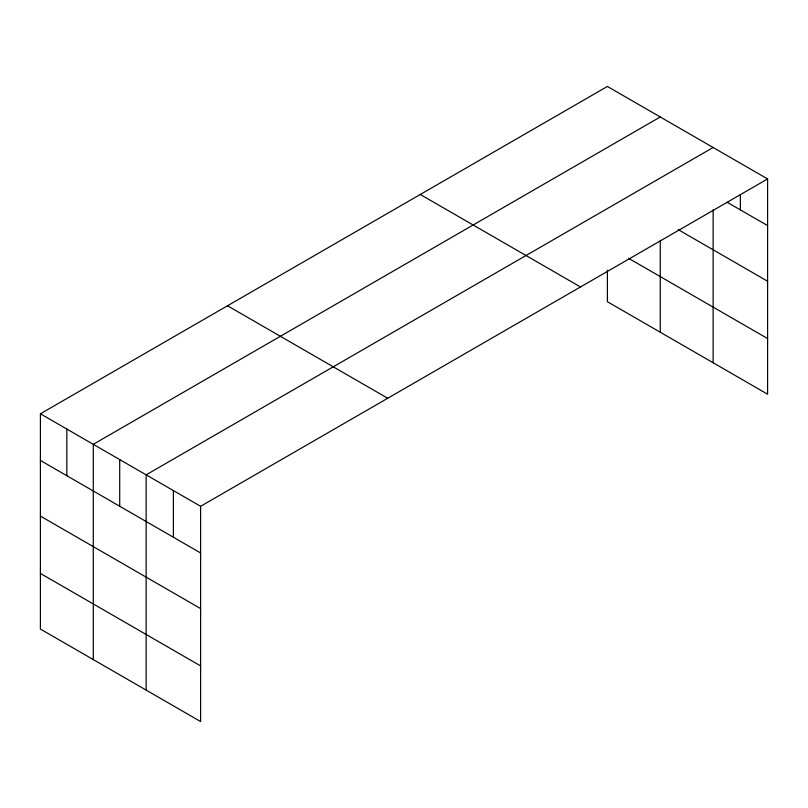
<?xml version="1.0" encoding="UTF-8"?>
<svg xmlns="http://www.w3.org/2000/svg" width="808" height="808" viewBox="0 0 808 808"><rect width="100%" height="100%" fill="white"/><g stroke="black" fill="none" stroke-linecap="round" stroke-linejoin="round"><path stroke-width="1.21" d="M767.6 178.942L200.606 506.293L200.606 721.554L40.4 629.058L40.4 413.797L607.394 86.446L767.6 178.942L767.6 394.203L607.394 301.707L607.394 270.256M713.131 209.878L713.131 362.752M660.257 116.968L93.273 444.319L93.273 659.58M713.131 147.49L146.137 474.841L146.137 690.103M727.291 202.333L767.6 225.604M678.235 229.644L767.6 281.245M628.533 258.277L767.6 338.562M420.281 194.476L580.498 286.971M227.502 305.767L387.719 398.263M40.4 413.797L200.606 506.293M40.4 460.449L200.606 552.955M40.4 516.09L200.606 608.586M40.4 573.417L200.606 665.913M740.36 194.748L740.36 209.878M660.257 240.451L660.257 332.229M173.377 490.567L173.377 537.229M119.705 459.58L119.705 506.242M66.832 429.058L66.832 475.72"/></g></svg>
